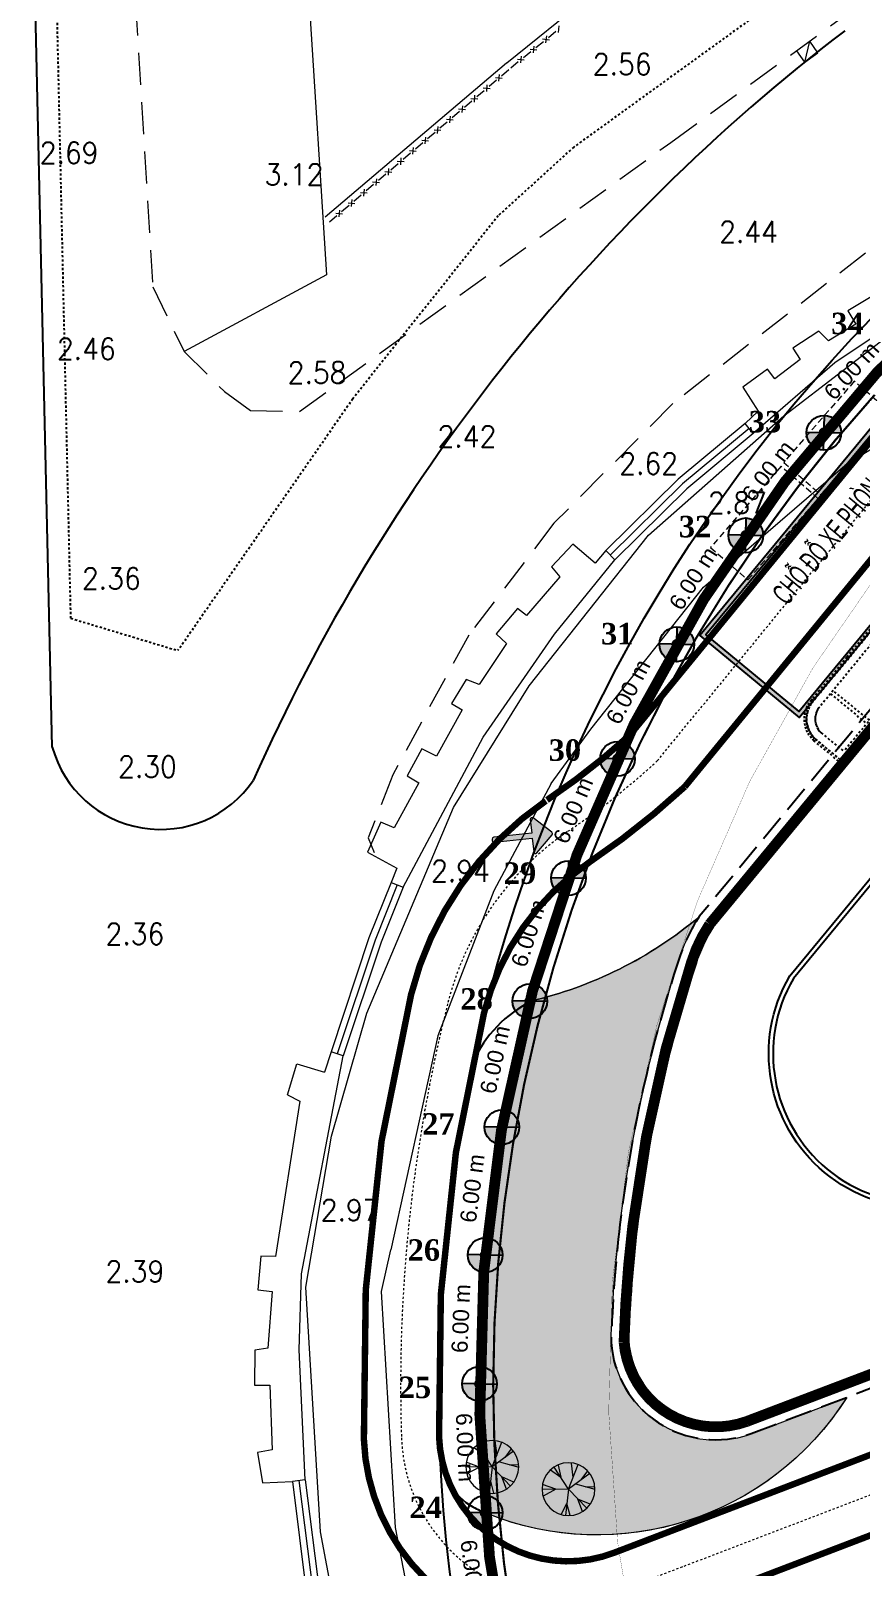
# Model space of a CAD drawing. Header units: millimetres. Extents: x 583747 to 596416, y 2304962 to 2309584.
# Drawn here: x 595560.8 to 595599.4, y 2307233.7 to 2307305.1 of the extents above; entities that cross this region are included whole.
import ezdxf
from ezdxf.enums import TextEntityAlignment as Align
from ezdxf.xclip import XClip

# ---------------------------------------------------------------- set-up
doc = ezdxf.new("R2010")
doc.units = ezdxf.units.MM
doc.set_wipeout_variables(frame=1)
for name, pattern in [('CONTINOUS', [0]), ('DASH', [0.35, 0.25, -0.1]), ('DASH2-1', [3, 2, -1]), ('DASHDOT', [1, 0.5, -0.25, 0, -0.25]), ('DASHED', [4.5, 3, -1.5]), ('{Long Duong}', [2.3, 1.5, -0.8]), ('{qui hoach}', [1.3, 0, -1.3])]:
    doc.linetypes.add(name, pattern=pattern)
for name, color, linetype, lineweight in [('A-DOOR', 1, 'Continuous', 9), ('A-GENM-____-OTLN', 13, 'Continuous', 9), ('bo dat CXCL', 95, 'Continuous', 18), ('Code Cao do', 7, 'Continuous', 0), ('D-building block', 8, 'Continuous', 13), ('duong chua chay', 1, 'Continuous', 15), ('Duong RG Thua', 7, 'Continuous', 0), ('hatch', 45, 'Continuous', 5), ('KT-Chu viet', 255, 'Continuous', 20), ('KT-DV2', 7, 'Continuous', 15), ('KT-NEN', 250, 'Continuous', 0), ('KT-Net thay', 7, 'Continuous', 20), ('KT-TMB', 7, 'Continuous', 0), ('KT_lo dat', 1, 'Continuous', 40), ('KT_Ms', 100, 'Continuous', 5), ('Level 15', 7, 'Continuous', 0), ('Long Duong_ Phan Cach chat lieu rair mat', 7, 'Continuous', 0), ('moc', 7, 'Continuous', 0), ('N-THAY', 7, 'Continuous', 18), ('đường pccc', 6, 'Continuous', 13)]:
    doc.layers.add(name, color=color, linetype=linetype, lineweight=lineweight)
for name, color, linetype in [('A-GLAZ', 135, 'Continuous'), ('A-PLOT LINE', 6, 'DASHDOT'), ('AFP-KERB-LINE', 2, 'Continuous'), ('canopy', 2, 'DASH'), ('K2', 2, 'Continuous'), ('KT-Vat lieu', 250, 'Continuous'), ('Xref_NT1+NT2_MBDV Cot vach_220729$0$ccu12-Thay', 7, 'Continuous'), ('Xref_ST_MBDV Cot vach 30.7.2022$0$Xref_ST_MBDV Cot vach 30.7.2022|Xref_ST_MBDV Cot vach 30.7.2022|Xref_ST_MBDV Cot vach 30.7.2022|Xref_ST_MBDV Cot vach 30.7.2022|A-CORE-OTLN', 2, 'Continuous')]:
    doc.layers.add(name, color=color, linetype=linetype)
doc.layers.add('A-TREES', color=7, linetype='Continuous', lineweight=5, true_color=0x4b833f)
doc.styles.add('Style-.VnArial', font='')
doc.styles.add('Style-STANDARD', font='STANDARD.shx')
doc.styles.add('VnAvantH', font='')
doc.styles.get('Style-.VnArial').set_extended_font_data('.VnArial')
doc.styles.get('VnAvantH').set_extended_font_data('.VnAvantH')

# ---------------------------------------------------------------- blocks, each defined once
blk = doc.blocks.new('wwww1')
at = {"layer": 'Duong RG Thua', "color": 7, "lineweight": 0}
for p, q in [((595571.1744981686, 2307344.145684834), (595574.4004896892, 2307293.80032116)), ((595596.6515771847, 2307303.685183479), (595596.8789253986, 2307304.671975459)), ((595597.2506616603, 2307304.132861738), (595596.8789253986, 2307304.671975459)), ((595596.6515771847, 2307303.685183479), (595596.2798409228, 2307304.224297201)), ((595596.6515771847, 2307303.685183479), (595597.2506616607, 2307304.132861737)), ((595574.4004896892, 2307293.80032116), (595567.7734741179, 2307290.232307472)), ((595606.5930338207, 2307289.860100013), (595598.5113339843, 2307284.933568321)), ((595591.9349401806, 2307279.276391189), (595598.5113339846, 2307284.933568321)), ((595586.6950908239, 2307272.666952292), (595591.9349401806, 2307279.276391189)), ((595584.8485277396, 2307270.14638161), (595586.6950908239, 2307272.666952292)), ((595584.8485277396, 2307270.14638161), (595582.1809501575, 2307265.15452986)), ((595582.1809501575, 2307265.15452986), (595579.5769625754, 2307258.408269242)), ((595579.5769625754, 2307258.408269242), (595577.3869200257, 2307248.452662332)), ((595576.9493227619, 2307246.518090977), (595577.3869200258, 2307248.452662332)), ((595571.2021852664, 2307246.589024121), (595571.8666823714, 2307246.513369472)), ((595577.6070821054, 2307235.537693894), (595576.9493227619, 2307246.518090977)), ((595578.961421542, 2307228.547569357), (595577.6070821054, 2307235.537693894))]:
    blk.add_line(p, q, dxfattribs=at)
at = {"layer": 'Duong RG Thua', "color": 3, "lineweight": 0}
for p, q in [((595582.7842629637, 2307303.669046774), (595601.1495234704, 2307318.457503474)), ((595574.335873622, 2307296.491829096), (595582.778182038, 2307303.664016902))]:
    blk.add_line(p, q, dxfattribs=at)
at = {"layer": 'Duong RG Thua', "color": 7, "linetype": 'Continuous', "lineweight": 0}
for p, q in [((595584.7248829718, 2307304.846541566), (595585.075376123, 2307305.128772945)), ((595585.2109765832, 2307305.382635758), (595585.1763304785, 2307305.066158368)), ((595584.0426660794, 2307304.441864497), (595584.0080199747, 2307304.125387106)), ((595584.1407277199, 2307304.376155935), (595584.4912208711, 2307304.658387314)), ((595584.4512594996, 2307304.771334711), (595584.7677369859, 2307304.736688487)), ((595584.6268213313, 2307304.912250128), (595584.5921752265, 2307304.595772738)), ((595582.972417216, 2307303.435384673), (595583.3229103672, 2307303.717616052)), ((595583.2829489957, 2307303.83056345), (595583.599426482, 2307303.795917226)), ((595583.4585108274, 2307303.971478866), (595583.4238647228, 2307303.655001476)), ((595583.5565724679, 2307303.905770304), (595583.9070656192, 2307304.188001683)), ((595583.8671042474, 2307304.30094908), (595584.183581734, 2307304.266302857)), ((595582.2606861439, 2307302.979050125), (595582.5779654348, 2307302.952740209)), ((595582.4324807297, 2307303.124534598), (595582.4061709304, 2307302.807255406)), ((595582.5322367775, 2307303.061428093), (595582.8751851193, 2307303.35278086)), ((595581.3890756378, 2307302.090252204), (595581.7320239797, 2307302.381604971)), ((595581.6891055739, 2307302.493462181), (595582.006384865, 2307302.467152265)), ((595581.8609001599, 2307302.638946653), (595581.8345903605, 2307302.321667461)), ((595581.9606562075, 2307302.575840149), (595582.3036045495, 2307302.867192916)), ((595580.5459444344, 2307301.522286292), (595580.8632237253, 2307301.495976376)), ((595580.7177390204, 2307301.667770765), (595580.6914292208, 2307301.350491572)), ((595580.8174950678, 2307301.604664259), (595581.1604434098, 2307301.896017026)), ((595581.1175250042, 2307302.007874236), (595581.4348042952, 2307301.98156432)), ((595581.2893195901, 2307302.153358709), (595581.2630097907, 2307301.836079516)), ((595579.6743339283, 2307300.63348837), (595580.0172822702, 2307300.924841136)), ((595579.9743638646, 2307301.036698348), (595580.2916431555, 2307301.010388432)), ((595580.1461584504, 2307301.18218282), (595580.119848651, 2307300.864903628)), ((595580.2459144981, 2307301.119076314), (595580.58886284, 2307301.410429081)), ((595579.0029973107, 2307300.211006931), (595578.9766875113, 2307299.893727739)), ((595579.1027533585, 2307300.147900425), (595579.4457017004, 2307300.439253192)), ((595579.4027832947, 2307300.551110403), (595579.7200625857, 2307300.524800488)), ((595579.5745778804, 2307300.696594876), (595579.5482680812, 2307300.379315683)), ((595577.9595922189, 2307299.176724535), (595578.3025405607, 2307299.468077303)), ((595578.2596221551, 2307299.579934514), (595578.5769014461, 2307299.553624599)), ((595578.431416741, 2307299.725418987), (595578.4051069416, 2307299.408139795)), ((595578.5311727887, 2307299.66231248), (595578.8741211307, 2307299.953665247)), ((595578.8312027247, 2307300.065522458), (595579.148482016, 2307300.039212543)), ((595577.2882556013, 2307298.754243098), (595577.2619458019, 2307298.436963906)), ((595577.388011649, 2307298.691136591), (595577.730959991, 2307298.982489358)), ((595577.6880415853, 2307299.09434657), (595578.0053208761, 2307299.068036654)), ((595577.8598361711, 2307299.239831043), (595577.8335263717, 2307298.92255185)), ((595576.2448505096, 2307297.719960702), (595576.5877988513, 2307298.011313469)), ((595576.5448804456, 2307298.123170681), (595576.8621597366, 2307298.096860765)), ((595576.7166750315, 2307298.268655153), (595576.6903652321, 2307297.951375961)), ((595576.8164310792, 2307298.205548647), (595577.1593794212, 2307298.496901413)), ((595577.1164610154, 2307298.608758626), (595577.4337403064, 2307298.58244871)), ((595575.5735138919, 2307297.297479265), (595575.5472040925, 2307296.980200073)), ((595575.6732699396, 2307297.234372757), (595576.0162182815, 2307297.525725524)), ((595575.9732998757, 2307297.637582736), (595576.2905791668, 2307297.611272821)), ((595576.1450944617, 2307297.783067209), (595576.1187846622, 2307297.465788017)), ((595574.5301088, 2307296.263196867), (595574.8730571418, 2307296.554549634)), ((595574.8301387362, 2307296.666406848), (595575.1474180272, 2307296.640096932)), ((595575.001933322, 2307296.811891321), (595574.9756235228, 2307296.494612128)), ((595575.1016893698, 2307296.748784812), (595575.4446377117, 2307297.040137579)), ((595575.401719306, 2307297.151994792), (595575.718998597, 2307297.125684876)), ((595599.8951291665, 2307292.871842863), (595598.6607137071, 2307292.126431458)), ((595599.0194387517, 2307291.508048691), (595597.749450659, 2307290.724398585)), ((595598.6607137071, 2307292.126431458), (595599.0194387517, 2307291.508048691)), ((595597.3041094535, 2307291.186119688), (595596.1021078429, 2307290.393637135)), ((595597.749450659, 2307290.724398585), (595597.3041094535, 2307291.186119688)), ((595596.1021078432, 2307290.393637134), (595596.4384275242, 2307289.869641116)), ((595594.9164516189, 2307289.418017698), (595593.7748714507, 2307288.581763019)), ((595595.2546017059, 2307288.966938943), (595594.9164516187, 2307289.418017698)), ((595596.4384275242, 2307289.869641116), (595595.2546017059, 2307288.966938943)), ((595593.7748714511, 2307288.581763018), (595594.4895497533, 2307287.455343248)), ((595594.4895497531, 2307287.455343248), (595593.8710310597, 2307286.879762202)), ((595594.2542368529, 2307286.418076898), (595593.8710310597, 2307286.879762202)), ((595585.8576263613, 2307281.268763111), (595584.8726488318, 2307280.222753736)), ((595587.8125728294, 2307280.546869881), (595587.3911693565, 2307280.973975387)), ((595584.8726488318, 2307280.222753736), (595585.2556856787, 2307279.752571663)), ((595585.2556856786, 2307279.752571663), (595583.7100740348, 2307277.959455638)), ((595583.2784823403, 2307278.27797645), (595582.2981845633, 2307277.099874746)), ((595583.7100740348, 2307277.959455638), (595583.2784823403, 2307278.27797645)), ((595582.7683086193, 2307276.650187656), (595581.4937680891, 2307274.738740483)), ((595582.2981845633, 2307277.099874746), (595582.7683086193, 2307276.650187656)), ((595580.9014756327, 2307274.977383539), (595580.2093296155, 2307273.857822506)), ((595581.4937680891, 2307274.738740483), (595580.9014756327, 2307274.977383539)), ((595580.2093296153, 2307273.857822506), (595580.7019158647, 2307273.560625716)), ((595580.7019158647, 2307273.560625716), (595579.5133624579, 2307271.41900914)), ((595578.840572425, 2307271.753033441), (595578.1461864297, 2307270.492530203)), ((595579.5133624579, 2307271.41900914), (595578.840572425, 2307271.753033441)), ((595578.6985377666, 2307270.16684721), (595577.5417564961, 2307268.080093626)), ((595578.1461864297, 2307270.492530203), (595578.6985377666, 2307270.16684721)), ((595576.9272072772, 2307268.347481109), (595576.2975564596, 2307266.953000413)), ((595577.5417564961, 2307268.080093626), (595576.9272072772, 2307268.347481109)), ((595576.2975564593, 2307266.953000413), (595577.6658667094, 2307266.199121026)), ((595577.6658667094, 2307266.199121026), (595577.4074627922, 2307265.535629745)), ((595572.581989798, 2307255.653144387), (595573.0236462699, 2307257.093257144)), ((595573.0236462699, 2307257.093257144), (595574.3110592075, 2307256.709748461)), ((595573.161057729, 2307255.367102991), (595572.0261756018, 2307248.141224012)), ((595572.581989798, 2307255.653144387), (595573.161057729, 2307255.367102991)), ((595571.346874801, 2307248.151668202), (595571.2021852664, 2307246.589024121)), ((595572.0261756018, 2307248.141224012), (595571.346874801, 2307248.151668202)), ((595571.8666823714, 2307246.513369472), (595571.6673034328, 2307243.876766985)), ((595571.0686143017, 2307243.784270283), (595571.0451235425, 2307242.15793009)), ((595571.6673034328, 2307243.876766985), (595571.0686143017, 2307243.784270283)), ((595571.0451235425, 2307242.15793009), (595571.7593254147, 2307242.158395529)), ((595571.7593254147, 2307242.158395529), (595571.8627634431, 2307239.150542548)), ((595571.8627634431, 2307239.150542548), (595571.194423575, 2307239.019624375)), ((595571.194423575, 2307239.019624375), (595571.4142293229, 2307237.612136879)), ((595571.4142293229, 2307237.612136879), (595572.8155489747, 2307237.679089658)), ((595573.4108953403, 2307237.753673205), (595572.8155489747, 2307237.679089658)), ((595572.8155489747, 2307237.679089658), (595573.473394687, 2307232.42798443)), ((595573.1132221575, 2307237.716381432), (595573.7710678697, 2307232.465276204)), ((595573.4108953403, 2307237.753673205), (595574.0687410525, 2307232.502567977))]:
    blk.add_line(p, q, dxfattribs=at)
at = {"layer": 'Duong RG Thua', "color": 1, "linetype": 'Continuous', "lineweight": 0, "flags": 128}
for points in [[(595574.6367634853, 2307253.739498251), (595576.2780055904, 2307259.449694888), (595580.3095002726, 2307269.030572761), (595583.8287534361, 2307274.685302349), (595589.3849677644, 2307281.693797555), (595595.6710482163, 2307287.248251864), (595601.1607227497, 2307291.456598226), (595609.6846248764, 2307295.700439101), (595617.855104049, 2307297.747196312)], [(595574.1133449136, 2307235.328408358), (595573.4314440312, 2307246.71181558), (595574.6367634853, 2307253.739498251)], [(595584.8966693411, 2307203.155256995), (595580.2243382008, 2307211.255931455), (595575.5516558775, 2307227.742787551), (595574.1133449136, 2307235.328408358)]]:
    blk.add_lwpolyline(points, dxfattribs=at)
at = {"layer": 'Duong RG Thua', "color": 7, "linetype": 'Continuous', "lineweight": 0, "flags": 128}
for points in [[(595607.650362063, 2307295.177839692), (595605.0579088972, 2307293.938807982), (595601.5656650488, 2307292.056347361), (595598.0427901781, 2307289.704280493), (595594.2542368529, 2307286.418076898)], [(595593.8710310597, 2307286.879762202), (595590.7582669979, 2307284.296120897), (595587.3911693565, 2307280.973975387)], [(595594.0626339562, 2307286.64891955), (595590.9597908497, 2307284.073512789), (595587.6018710929, 2307280.760422634)], [(595594.2542368529, 2307286.418076898), (595591.1613147013, 2307283.850904679), (595587.8125728294, 2307280.546869881)], [(595587.3911693565, 2307280.973975387), (595586.9002808643, 2307280.392143776), (595585.8576263613, 2307281.268763111)], [(595577.4074627922, 2307265.535629745), (595577.9642535727, 2307265.312058667), (595581.6870802684, 2307272.301944693), (595585.0105433782, 2307277.083690971), (595587.8125728294, 2307280.546869881)], [(595577.4074627922, 2307265.535629745), (595576.3742735364, 2307262.962531919), (595574.6074327041, 2307257.664341717)], [(595577.6858581824, 2307265.423844206), (595576.6560205052, 2307262.859093293), (595574.8920251629, 2307257.569435804)], [(595577.9642535727, 2307265.312058667), (595576.9377674743, 2307262.755654666), (595575.1766176221, 2307257.474529891)], [(595573.4108953403, 2307237.753673205), (595573.1264013577, 2307243.801163771), (595573.2345155253, 2307247.335033571), (595575.1766176221, 2307257.474529891)], [(595575.1766176221, 2307257.474529891), (595574.6074327041, 2307257.664341717), (595574.3110592075, 2307256.709748461)]]:
    blk.add_lwpolyline(points, dxfattribs=at)
at = {"layer": 'Long Duong_ Phan Cach chat lieu rair mat', "color": 4, "linetype": '{Long Duong}', "lineweight": 0}
for p, q in [((595563.2974495771, 2307343.162439228), (595566.3090425103, 2307293.248171185)), ((595590.4114287439, 2307299.954816776), (595625.5640994394, 2307325.593906311)), ((595573.1449137296, 2307287.450998586), (595590.4114287439, 2307299.954816777)), ((595603.0958820683, 2307297.639670633), (595590.5190992329, 2307287.814140238)), ((595566.3090425103, 2307293.248171186), (595567.7734741179, 2307290.232307472)), ((595567.7734741179, 2307290.232307473), (595569.6503872519, 2307288.373073008)), ((595569.650387252, 2307288.373073008), (595570.8564860021, 2307287.495535269)), ((595570.8564860022, 2307287.495535269), (595573.1449137296, 2307287.450998586)), ((595590.5190992329, 2307287.814140238), (595584.9815493146, 2307282.250383483)), ((595584.9815493146, 2307282.250383483), (595581.0131627572, 2307277.038870575)), ((595581.0131627573, 2307277.038870575), (595577.4768557653, 2307270.542433008)), ((595577.4768557654, 2307270.542433009), (595576.3423068741, 2307267.619929421)), ((595576.3423068741, 2307267.619929421), (595576.610660179, 2307266.929277606))]:
    blk.add_line(p, q, dxfattribs=at)
at = {"layer": 'Code Cao do', "color": 6, "linetype": 'Continuous', "lineweight": 0, "style": 'Style-STANDARD'}
for s, p in [('2.56', (595586.7881851865, 2307303.598938748)), ('2.69', (595561.0549764333, 2307299.475334485)), ('3.12', (595571.5188277431, 2307298.470566659)), ('2.44', (595592.6673157543, 2307295.800445333)), ('2.46', (595561.8584339072, 2307290.35568676)), ('2.58', (595572.5934356535, 2307289.250360057)), ('2.36', (595563.0218274682, 2307279.676165088)), ('2.30', (595564.7002881684, 2307270.919993097)), ('2.94', (595579.2662182618, 2307266.072833179)), ('2.36', (595564.1168648393, 2307263.143134375))]:
    blk.add_text(s, height=1, rotation=359.9972999999998, dxfattribs=at).set_placement(p, align=Align.MIDDLE_LEFT)
at = {"layer": 'Code Cao do', "color": 212, "linetype": 'Continuous', "lineweight": 0, "style": 'Style-STANDARD'}
for s, p in [('2.42', (595579.5681504265, 2307286.283957701)), ('2.62', (595588.0193213386, 2307285.020530867)), ('2.87', (595592.1470216233, 2307283.198245314)), ('2.97', (595574.1303600792, 2307250.29510669)), ('2.39', (595564.1168648393, 2307247.441295821))]:
    blk.add_text(s, height=1, rotation=359.9972999999998, dxfattribs=at).set_placement(p, align=Align.MIDDLE_LEFT)
blk = doc.blocks.new('Moc')
at = {"layer": 'moc', "linetype": '{qui hoach}', "lineweight": 0, "ltscale": 0.5}
h = blk.add_hatch(color=7, dxfattribs=at)
edge = h.paths.add_edge_path()
edge.add_arc((0, 0), 0.25, 0, 360)
blk = doc.blocks.new('hk')
at = {"layer": 'K2'}
h = blk.add_hatch(color=256, dxfattribs=at)
h.dxf.hatch_style = 1
h.paths.add_polyline_path([(-79.56888767669443, 95.73843680787832), (-79.56888767681085, 94.29736112430692), (-78.1278119928902, 94.29736112384126, 0.006030561254635504), (-78.12823123065755, 94.33211931213737, 0.4071659248377736)])
h.paths.add_polyline_path([(-79.56888767681085, 94.29736112430692), (-81.00996336049866, 94.29736112384126, 0.006030561398855246), (-81.00954412273131, 94.26260293461382, 0.4071659248337173), (-79.56888767669443, 92.85628543933854)])
for p, q in [((-79.56888767681085, 92.85628544073552), (-79.56888767669443, 95.73843680834398)), ((-78.1278119928902, 94.29736112477258), (-81.00996336049866, 94.29736112430692))]:
    blk.add_line(p, q, dxfattribs=at)
blk.add_circle((-79.56888767681085, 94.29736112430692), 1.441075683929584, dxfattribs=at)
blk = doc.blocks.new('NEN')
at = {"layer": 'Level 15', "color": 240, "linetype": 'DASH', "lineweight": 13, "ltscale": 5, "true_color": 0xed1f24, "const_width": 0.5, "flags": 128}
blk.add_lwpolyline([(595682.6342318146, 2307317.628542743), (595677.1080846218, 2307338.735591847), (595668.7019997244, 2307341.648000274), (595657.1986820591, 2307332.945061638), (595633.7332383548, 2307315.074860618), (595610.1012001, 2307298.024044828, 0.6850113018035724), (595643.3114555511, 2307173.379490599), (595664.0983812264, 2307171.16112911), (595705.7479175264, 2307172.44091587), (595712.0652831583, 2307180.508475818), (595682.6342318146, 2307317.628542743)], format="xyb", close=True, dxfattribs=at)
at = {"layer": 'Level 15', "color": 152, "linetype": 'DASH', "lineweight": 13, "ltscale": 5, "true_color": 0x2776bb, "const_width": 0.01, "flags": 128}
blk.add_lwpolyline([(595676.7959477246, 2307316.238442715), (595672.1154765871, 2307334.115442853), (595669.7661375185, 2307334.929404999), (595660.8263181637, 2307328.16590411), (595637.3067715189, 2307310.254500783), (595613.6242579552, 2307293.167266415, 0.6848770391189095), (595643.956996487, 2307179.344669219), (595664.3256569956, 2307177.170944603), (595702.755827632, 2307178.351808255), (595705.6093727332, 2307181.995913648)], format="xyb", close=True, dxfattribs=at)
at = {"layer": 'hatch', "xscale": 0.56, "yscale": 0.56, "zscale": 0.56, "rotation": 358.6179139007246}
for p in [(595640.9827324229, 2307232.544001676), (595637.345584872, 2307227.772088256), (595634.1356773127, 2307222.702917371), (595631.3771639431, 2307217.374633971), (595629.0908022716, 2307211.827332797), (595627.2937969158, 2307206.102756677), (595625.9996701425, 2307200.243982413), (595625.2181601117, 2307194.295096628), (595624.9551476, 2307188.300864032), (595625.2126117472, 2307182.306390559)]:
    blk.add_blockref('hk', p, dxfattribs=at)
at = {"layer": 'moc', "color": 7, "linetype": '{qui hoach}', "lineweight": 0, "ltscale": 0.5}
for p in [(595597.7107912335, 2307286.409897091), (595594.0736436825, 2307281.63798367), (595590.8637361233, 2307276.568812786), (595588.1052227537, 2307271.240529385), (595585.8188610822, 2307265.693228212), (595584.0218557264, 2307259.968652092), (595582.7277289531, 2307254.109877828), (595581.9462189223, 2307248.160992043), (595581.6832064106, 2307242.166759447), (595581.9406705578, 2307236.172285974)]:
    blk.add_blockref('Moc', p, dxfattribs=at)
at = {"layer": 'moc', "color": 7, "linetype": 'Continuous', "lineweight": 0, "style": 'Style-.VnArial'}
for height, rotation, p in [(0.75, 47.69027847335417, (595598.9906883375, 2307289.301585767)), (0.75, 52.68538725574365, (595595.0968985544, 2307284.630131639)), (0.75, 57.65713342875961, (595591.6238280884, 2307279.638382821)), (0.75, 62.62887960129328, (595588.5964322053, 2307274.364423314)), (0.75, 67.60062577493382, (595586.0374917225, 2307268.847939078)), (0.75, 72.57237194988686, (595583.9662623843, 2307263.130441044)), (0.75, 77.54411811985725, (595582.398329962, 2307257.254952756)), (0.75, 82.51586429681436, (595581.3454929735, 2307251.265686608)), (0.75, 87.48761046977627, (595580.8156739003, 2307245.207711164)), (0.75, 272.4593566432755, (595581.024799082, 2307239.212433401)), (0.7499999999999999, 277.4311028170548, (595581.3702621278, 2307233.326816577))]:
    blk.add_text('6.00 m', height=height, rotation=rotation, dxfattribs=at).set_placement(p, align=Align.MIDDLE_CENTER)
at = {"layer": 'moc', "color": 7, "linetype": 'Continuous', "lineweight": 0, "char_height": 0.9999999999999999, "attachment_point": 4, "line_spacing_factor": 0.6, "style": 'Style-.VnArial'}
for s, insert in [('\\f.VnTimeH|b1|i0|c00|p39;34', (595598.0477137567, 2307291.48765124)), ('\\f.VnTimeH|b1|i0|c00|p39;33', (595594.208892068, 2307286.915996642)), ('\\f.VnTimeH|b1|i0|c00|p39;32', (595590.956516615, 2307282.0394307)), ('\\f.VnTimeH|b1|i0|c00|p39;31', (595587.3345934273, 2307277.05729227)), ('\\f.VnTimeH|b1|i0|c00|p39;30', (595584.9006135425, 2307271.641976414)), ('\\f.VnTimeH|b1|i0|c00|p39;29', (595582.8100155698, 2307265.919008506)), ('\\f.VnTimeH|b1|i0|c00|p39;28', (595580.7922621871, 2307260.063616733)), ('\\f.VnTimeH|b1|i0|c00|p39;27', (595579.0149604193, 2307254.257168729)), ('\\f.VnTimeH|b1|i0|c00|p39;26', (595578.340732566, 2307248.386772337)), ('\\f.VnTimeH|b1|i0|c00|p39;25', (595577.9227521581, 2307242.00009278)), ('\\f.VnTimeH|b1|i0|c00|p39;24', (595578.4249177551, 2307236.424229398))]:
    blk.add_mtext(s, dxfattribs=dict(at, insert=insert))
blk = doc.blocks.new('PLOT')
at = {"layer": 'A-PLOT LINE', "color": 251}
for p, q in [((3439513.246404861, 1215155.961916804), (3351590.916032045, 1440658.062489301)), ((3480625.063201587, 1283020.044344157), (3454001.151407772, 1243754.023381654)), ((3480625.063201587, 1283020.044344157), (3454001.151407772, 1243754.023381654)), ((3480625.063201583, 1283020.044344157), (3454001.151407768, 1243754.023381654)), ((3480625.063201583, 1283020.044344157), (3454001.151407768, 1243754.023381654)), ((3454001.151407772, 1243754.023381654), (3451792.630166915, 1239553.289718132)), ((3454001.151407772, 1243754.023381654), (3451792.630166915, 1239553.289718132)), ((3454001.151407768, 1243754.023381654), (3451792.630166912, 1239553.289718132)), ((3454001.151407768, 1243754.023381654), (3451792.630166912, 1239553.289718132)), ((3451792.630166915, 1239553.289718132), (3448344.576664091, 1229230.137386963)), ((3451792.630166915, 1239553.289718132), (3448344.576664091, 1229230.137386963)), ((3451792.630166912, 1239553.289718132), (3448344.576664087, 1229230.137386963)), ((3451792.630166912, 1239553.289718132), (3448344.576664087, 1229230.137386963)), ((3448344.576664091, 1229230.137386963), (3444706.16526942, 1215451.241062164)), ((3448344.576664091, 1229230.137386963), (3444706.16526942, 1215451.241062164)), ((3448344.576662987, 1229230.137387682), (3444706.16526832, 1215451.241062883)), ((3448344.576664087, 1229230.137386963), (3444706.16526942, 1215451.241062164)), ((3439513.246404874, 1215155.961916804), (3444706.16526942, 1215451.241062164))]:
    blk.add_line(p, q, dxfattribs=at)
blk = doc.blocks.new('werwer')
at = {"layer": 'A-GENM-____-OTLN', "linetype": 'DASHED', "ltscale": 100}
for p, q in [((-17415.71466629393, -23694.15132067259, -0.00408353784657949), (-22415.7126435861, -23698.64877360687, -0.00408266918785877)), ((-22415.7126435861, -23698.64877360687, -0.00408266918785877), (-22413.6438152343, -25998.64784315974, -0.004082616487065901)), ((-17413.645837944, -25994.1503902236, -0.004083485145786622), (-17415.71466629393, -23694.15132067259, -0.00408353784657949)), ((-22413.6438152343, -25998.64784315974, -0.004082616487065901), (-17413.645837944, -25994.1503902236, -0.004083485145786622))]:
    blk.add_line(p, q, dxfattribs=at)
blk = doc.blocks.new('wqeqweweqewe')
at = {"layer": 'N-THAY', "true_color": 0xed1f24}
h = blk.add_hatch(color=240, dxfattribs=at)
h.dxf.hatch_style = 1
h.paths.add_polyline_path([(-1286767.49223078, 413592.5562734466, 0.659767882987918), (-1286936.532741258, 413520.2139766003), (-1286936.532741257, 412718.8002987187), (-1289161.917441023, 412718.8002987187, 0.4142135623724195), (-1289261.917441023, 412618.800298719), (-1289261.917441024, 412518.8002987162, 0.4142135623737707), (-1289161.917441024, 412418.8002987159), (-1286936.532741257, 412418.8002987159), (-1286936.532741256, 411617.3866208305, 0.6597678829868827), (-1286767.492230778, 411545.0443239844), (-1285772.09428144, 412495.0111559309, 0.4279583434868365), (-1285772.09428144, 412642.5894414972)])
for p, q in [((-1286936.532741258, 413520.2139766003), (-1286936.532741257, 412718.8002987187)), ((-1285772.09428144, 412642.5894414973), (-1286767.49223078, 413592.5562734466)), ((-1289261.917441023, 412618.800298719), (-1289261.917441024, 412518.8002987162)), ((-1286936.532741257, 412718.8002987187), (-1289161.917441023, 412718.8002987187)), ((-1286767.492230778, 411545.0443239844), (-1285772.09428144, 412495.0111559309)), ((-1289161.917441024, 412418.8002987159), (-1286936.532741257, 412418.8002987159)), ((-1286936.532741257, 412418.8002987159), (-1286936.532741256, 411617.3866208305))]:
    blk.add_line(p, q)
for centre, radius, start, end in [((-1286836.532741258, 413520.2139766004), 100, 46.33781501997804, 180.0000000000644), ((-1289161.917441023, 412618.8002987187), 100, 89.99999999999858, 179.9999999998666), ((-1289161.917441024, 412518.8002987159), 100, 179.9999999998666, 269.9999999999986), ((-1285842.515602127, 412568.8002987141), 102.0000000000629, 313.6621849800248, 46.33781501999777), ((-1286836.532741256, 411617.3866208306), 100, 180.0000000000773, 313.6621849800037)]:
    blk.add_arc(centre, radius, start, end)
blk = doc.blocks.new('Tree')
for p, q in [((487050.4925100802, 312107.0366401076), (487469.608952999, 311867.4923955798)), ((487818.7585520147, 311431.8140665293), (487178.271296501, 312231.0179972649)), ((487323.9620518087, 312328.5440708995), (487469.608952999, 311867.4923955798)), ((487812.5491589903, 311435.622189641), (488148.1264930962, 312404.1957123876)), ((487974.1397559046, 311902.0154153705), (487959.6186299919, 312449.4555874467)), ((487974.1397559046, 311902.0154153705), (488379.603203833, 312288.4990506768)), ((487812.5491589903, 311435.622189641), (486789.5399913191, 311386.6173636317)), ((486823.3698589205, 311653.9503079057), (487333.2957089542, 311412.6646906734)), ((486977.3624589442, 310842.8233063221), (487812.5491589903, 311435.622189641)), ((487812.5491589903, 311435.622189641), (487803.9767764806, 311435.5773043036)), ((487812.5491589903, 311435.622189641), (487812.5042736529, 311444.1945721507)), ((487812.5491589903, 311435.622189641), (487821.1215414404, 311435.6670749187)), ((487812.5491589903, 311435.622189641), (487812.594044268, 311427.0498071313)), ((487812.5491589903, 311435.622189641), (488815.2738754748, 311227.0700611472)), ((487812.5491589903, 311435.622189641), (488294.8941477536, 310532.1300956607)), ((488836.1503732799, 311401.1427559257), (488359.1722272633, 311321.9372298717)), ((488762.6964671611, 311056.9688814878), (488359.1722272633, 311321.9372298717)), ((487312.5729995965, 311080.7507180572), (486909.7755491136, 310951.9356693625)), ((487524.2228202223, 310836.3250343204), (487406.3617597221, 310519.2875810862)), ((487535.9686889647, 311239.3123333454), (487498.6340693234, 310462.4556865096)), ((488053.6695394515, 310983.9669960737), (488455.6363497971, 310662.9774998426)), ((488053.6695394515, 310983.9669960737), (488100.2619105576, 310471.6760370135))]:
    blk.add_line(p, q)
blk.add_circle((487812.5491589903, 311435.622189641), 1024.182225)
blk = doc.blocks.new('DV')
at = {"layer": 'bo dat CXCL'}
h = blk.add_hatch(dxfattribs=at)
h.set_pattern_fill('GRASS', color=256, scale=20, angle=6.295837926640892e-14)
h.set_pattern_definition([(90, (-595062099.8700503, -2307132692.02328), (-359.2102448000003, 359.2102447999944), [95.24999999999861, -623.170489599991]), (44.99999999999993, (-595062099.8700503, -2307132692.02328), (-359.2102448427657, 359.2102448427606), [95.24999999999878, -412.7499999999947]), (135.0000000000001, (-595062099.8700503, -2307132692.02328), (-359.2102448427657, -359.2102448427614), [95.24999999999989, -412.7499999999994])])
edge = h.paths.add_edge_path()
edge.add_arc((525057.9382520914, 116196.7447986603), 13745.40944116883, 248.0825419116846, 327.65418365073344, ccw=False)
edge.add_arc((683766.0695010424, 115812.2292971611), 164305.0019994757, 182.2105334864701, 184.3167966751368, ccw=False)
edge.add_arc((588750.6883648634, 109442.7255239487), 69167.35941564295, 175.0017373804677, 179.973483553913, ccw=False)
edge.add_arc((588750.6883444786, 109442.7255382538), 69167.35939306981, 170.0299912143746, 175.001737389673, ccw=False)
edge.add_arc((588750.6883637905, 109442.7255187035), 69167.35941504942, 165.0582450293329, 170.0299912022961, ccw=False)
edge.add_arc((517718.1811916828, 145581.5090723038), 18781.39012136048, 282.9339808610382, 310.0809105160639)
edge.add_arc((536013.4883005619, 127036.8038439751), 7476.445086400092, 146.0590185773733, 162.6454055400933)
edge.add_arc((589932.548230052, 109118.4795885086), 64293.78853818554, 161.7369148056867, 177.6496883470164)
edge.add_arc((530600.8650306463, 111773.0649700165), 4908.05229936059, 180.2095486627918, 292.4980964321372)
edge.add_line((532478.9446792603, 107238.5535030365), (536670.5312061859, 108842.5646479912))
h = blk.add_hatch(dxfattribs=at)
h.set_pattern_fill('GRASS', color=256, scale=20, angle=6.295837926640892e-14)
h.set_pattern_definition([(90, (0.2958486080169678, -0.1027917861938477), (-359.2102448000004, 359.2102447999939), [95.24999999999847, -623.1704895999903]), (44.99999999999993, (0.2958486080169678, -0.1027917861938477), (-359.2102448427657, 359.2102448427599), [95.24999999999861, -412.749999999994]), (135.0000000000001, (0.2958486080169678, -0.1027917861938477), (-359.2102448427657, -359.210244842761), [95.24999999999989, -412.7499999999994])])
edge = h.paths.add_edge_path()
edge.add_arc((534051.9961616993, 95061.64365911484), 4726.503831283008, 0, 360)
edge = h.paths.add_edge_path()
edge.add_arc((541090.807723999, 100258.2180771828), 3194.577710490301, 0, 360)
edge = h.paths.add_edge_path()
edge.add_arc((567627.4385381937, 62613.09641504288), 3194.577710490301, 0, 360)
edge = h.paths.add_edge_path()
edge.add_arc((576134.3669275045, 60043.25946092606), 4726.503831283008, 0, 360)
at = {"layer": 'A-GLAZ'}
blk.add_line((540630.389628768, 111010.4760379791), (532002.4856755733, 107731.5314464569), dxfattribs=at)
at = {"layer": 'A-GLAZ', "elevation": 2.283388679820792e-10}
blk.add_lwpolyline([(526706.0482531786, 116821.8684206009, -0.05031291028689117), (529438.5909963846, 129091.3765540123, -0.0717433244059158), (530282.8156132698, 130860.7188386917), (537212.3258341551, 139243.6342687607)], format="xyb", dxfattribs=at)
at = {"layer": 'A-GLAZ'}
for centre, radius, start, end in [((587301.057651639, 109540.6138353348), 61030.9088269831, 173.1480473947526, 178.2283240780374), ((530565.6594735384, 111762.5911798477), 4279.475680532753, 184.491098188553, 289.6180418286629)]:
    blk.add_arc(centre, radius, start, end, dxfattribs=at)
at = {"layer": 'AFP-KERB-LINE'}
blk.add_line((499706.3316445351, 139092.0098872185), (493574.4177496433, 409176.2440948486), dxfattribs=at)
for points, elevation in [([(602211.5198309422, 36466.02940273285), (602074.3389524221, 36461.69373893738), (581148.9884519577, 38676.26721811295, -0.7021517716078848), (549560.7854589224, 168774.0558552742)], 2.283388679820792e-10), ([(499706.3316445351, 139092.0098872185, 0.6379824367138764), (509058.4985723495, 137545.9729013443, -50.01534323593949)], -0.003242928290997956), ([(519930.3368661404, 103443.5497121811, -0.0872070090966523), (522019.4401941299, 127297.727159977, -0.0872070090966523)], 2.283388679820792e-10)]:
    blk.add_lwpolyline(points, format="xyb", dxfattribs=dict(at, elevation=elevation))
for centre, radius, start, end in [((591010.507343173, 101171.1460204124, -0.006485856557655496), 89661.91929517206, 127.379756697197, 156.0657034419634), ((524727.4896483421, 121943.6195635796), 5999.99999999999, 116.8297899922303, 155.3828673927827), ((588838.3033576012, 109427.3669867516), 71167.57519309944, 167.819695066101, 182.5644982125642), ((520738.999335289, 106377.2687554359), 2999.999999999995, 182.5644982125642, 240.8901523893219), ((522198.4558347464, 108998.3347072601), 5999.99999999999, 240.8901523893219, 247.7889175364609)]:
    blk.add_arc(centre, radius, start, end, dxfattribs=at)
at = {"layer": 'D-building block', "linetype": 'CONTINOUS', "ltscale": 10000, "elevation": 20.36346964611957}
blk.add_lwpolyline([(536670.5312062502, 108842.5646476746, -0.3618550020472503), (519927.1826994419, 103444.8183422089, -0.009190565640796847), (519583.336357832, 109474.7361273766, -0.02169673868253486), (519846.3488698006, 115468.9687232971, -0.02169673869067174), (520627.858899951, 121417.8545074463, -0.02169673868043599), (521921.9856739044, 127276.6287717819, 0.1190079315394617), (529810.9312188625, 131211.1920366287, 0.07249838436231171), (528877.3933358192, 129266.911421299, 0.06954436385023165), (525692.84555614, 111755.1147165298, 0.5333254872937248), (532478.9446792603, 107238.5535025597), (536670.5312062502, 108842.5646476746)], format="xyb", close=True, dxfattribs=at)
ref = blk.add_blockref('PLOT', (-3147122.540057182, 179596.1890163422, -4.400686211017364e-09), dxfattribs=dict(rotation=340.0000000045929))
XClip(ref).set_block_clipping_path([(3437700.5976729654, 868981.9081885163), (3912891.837519983, 1041937.3750337446), (3715693.8178756535, 1583734.481302836), (3240502.578028636, 1410779.0144576086)])
at = {"extrusion": (3.514792066178393e-07, 3.713726493790081e-08, 0.9999999999999376), "xscale": 0.8000000000000015, "yscale": 0.8000000000000015, "zscale": 0.8000000000000015, "rotation": 6.03148818531198}
blk.add_blockref('wqeqweweqewe', (1580556.154494671, -85071.98374510543, 0.1950177465938913), dxfattribs=at)
at = {"layer": 'A-DOOR', "rotation": 48.96917825648091}
for p in [(530578.9505889416, 184806.5961174965, 0.08676801764911908), (527170.9448347092, 180848.6239275932, 0.08676734573813807)]:
    blk.add_blockref('werwer', p, dxfattribs=at)
at = {"layer": 'A-TREES', "xscale": -1.2, "yscale": 1.2, "zscale": 1.199999999999996, "rotation": 71.72236063323176}
for p in [(1058633.191884041, 544248.0784907341, -1.534911725413919e-05), (1062179.876561165, 543214.3188934326, -1.497131475898954e-05)]:
    blk.add_blockref('Tree', p, dxfattribs=at)
blk = doc.blocks.new('WWWWW11')
blk.add_wipeout([(596146.3615818649, 2307305.6573381233), (596147.8285440636, 2307304.0452173376), (596150.7629438136, 2307303.3820340657), (596162.048524523, 2307307.517816646), (596165.4051456033, 2307309.5189932683), (596173.3555015537, 2307319.153731029), (596178.2315746873, 2307322.0380917024), (596181.4163572413, 2307323.062677114), (596186.0080146402, 2307323.5898095528), (596189.9042457261, 2307323.211667115), (596195.0940475697, 2307321.4383398625), (596198.0371565089, 2307319.6325917486), (596200.8094080107, 2307317.333069691), (596204.3098075503, 2307315.6493201614), (596207.2494791603, 2307314.980300404), (596210.7890871023, 2307314.6052024076), (596216.5500000002, 2307315.16), (596219.1300000001, 2307316.0100000002), (596221.6787631903, 2307317.0998650305), (596224.9113886, 2307319.1346373498), (596227.5410395903, 2307321.4657686683), (596238.1733428093, 2307359.288867094), (596238.0968819526, 2307360.409627944), (596237.7200000001, 2307361.81), (596230.6558972008, 2307391.558516441), (596229.9843406583, 2307392.8890121765), (596228.8211299448, 2307394.0842234455), (596227.2865145542, 2307394.87059217), (596225.3589578553, 2307395.106003769), (596223.8679869124, 2307394.78857129), (596222.6196871696, 2307394.115514262), (596221.0168609839, 2307393.022610689), (596208.4849748046, 2307382.633589055), (596207.4407676712, 2307381.453529403), (596206.7158046135, 2307380.0544804814), (596206.4200000002, 2307378.99), (596200.9665198424, 2307359.539130187), (596199.7980442686, 2307357.478697935), (596198.4249105974, 2307356.460218623), (596196.2180173937, 2307355.9388691476), (596194.42, 2307356.2800000003), (596193.2405711969, 2307356.9391195728), (596186.1711872608, 2307362.731889954), (596184.7917732071, 2307363.1279201983), (596182.731366028, 2307363.470164465), (596180.7227640854, 2307362.7669320228), (596178.2443049905, 2307360.9755200464), (596163.2158740925, 2307342.8258043416), (596149.957547771, 2307326.6712575853), (596148.5792082545, 2307323.5510934596), (596147.8603985051, 2307321.0017486685), (596147.2219378062, 2307318.292602497), (596146.5773248306, 2307314.7612257507), (596146.177911715, 2307311.6320212726), (596145.94916228, 2307308.647853131), (596145.9770818474, 2307306.713771885)]).translate(0, 0, -0.04395304444809574)
at = {"layer": 'A-GLAZ', "const_width": 0.5, "elevation": -0.04395304444809574}
for points in [[(596146.296283172, 2307312.695783002, -0.05031291028689123), (596149.0288259159, 2307324.965291136, -0.0717433244059158), (596149.8730505318, 2307326.734633421), (596157.521658094, 2307335.98747068)], [(596160.2206245479, 2307306.884390622), (596151.5927205944, 2307303.605446029, -0.4938342429271592), (596145.8895587582, 2307307.301405254, -0.02217052075567615), (596146.296283172, 2307312.695783002)]]:
    blk.add_lwpolyline(points, format="xyb", dxfattribs=at)
at = {"layer": 'Xref_NT1+NT2_MBDV Cot vach_220729$0$ccu12-Thay', "extrusion": (-3.811648262644351e-21, -3.294527862871537e-06, 0.9999999999945731), "elevation": -7.625069212652398}
for points in [[(596191.4677506634, 2307358.402984105), (596186.6005101845, 2307362.422027149, 0.2722560305913641), (596181.4609758809, 2307363.122547923, 0.1142951994764853), (596177.4817984318, 2307360.164578722, -0.0002466778429400545), (596175.9100870995, 2307358.25400816), (596171.8608900564, 2307353.350862206, 0.4137263751738471), (596171.9281546079, 2307352.647095811), (596171.9288246488, 2307352.646542608, -0.414310514875837), (596171.9959522054, 2307351.942511789), (596164.312519242, 2307342.640691898, -0.4141534110430285), (596163.6790576113, 2307342.580333088), (596163.6413885064, 2307342.611441649, 0.4142136299209204), (596162.9374767673, 2307342.544297186), (596149.8771776197, 2307326.730968996, 0.07162612412228023), (596149.0331149334, 2307324.961941393, 0.05031294687636014), (596146.3006149383, 2307312.69262942, 0.02099791688905635), (596145.8918496702, 2307307.366041906, 0.5040596696410771), (596151.7070534305, 2307303.621308282), (596160.2235293832, 2307306.882331264, 0.08026748385756233), (596163.9165842782, 2307309.181651055), (596170.4747664205, 2307317.122900686)], [(596191.4040739503, 2307358.325878488), (596186.5377349956, 2307362.344177113, 0.2721530690474574), (596181.5002758972, 2307363.030590779, 0.1142585217197553), (596177.5585456736, 2307360.100465477, -0.0002466046590232393), (596175.9872376334, 2307358.190385836), (596171.938029969, 2307353.287227021, 0.4136911399364955), (596171.9918809098, 2307352.724160449), (596171.9924916751, 2307352.723656224, -0.4143105148746067), (596172.0730447429, 2307351.878819241), (596164.3896117796, 2307342.57699935, -0.4141534110432618), (596163.6153808977, 2307342.503227471), (596163.5777117928, 2307342.534336032, 0.4142136299207421), (596163.014582386, 2307342.480620475), (596149.9575477709, 2307326.671244987, 0.07146961172190862), (596149.1283245026, 2307324.931348756, 0.0503164653337654), (596146.3999125503, 2307312.680797926, 0.02097820718917719), (596145.9919632112, 2307307.36758614, 0.5036753486576547), (596151.6714832906, 2307303.714768466), (596160.1863201837, 2307306.97516384, 0.08008678184894055), (596163.844703288, 2307309.251654226), (596170.3976608032, 2307317.186577399)], [(596191.3403972372, 2307358.24877287), (596186.474968792, 2307362.266319658, 0.2720467888631017), (596181.5395721069, 2307362.93863191, 0.1142211534408764), (596177.6352905536, 2307360.036349359, -0.0002465311102103631), (596176.0643881664, 2307358.126763511), (596172.0151745091, 2307353.223597439, 0.4136395261854669), (596172.0556072118, 2307352.801225087), (596172.056155823, 2307352.800772216, -0.4143105148735155), (596172.1501372806, 2307351.815126693), (596164.4667043173, 2307342.513306803, -0.4141534110439158), (596163.5517041839, 2307342.426121854), (596163.514035079, 2307342.457230416, 0.4142136299192421), (596163.091688003, 2307342.416943762), (596150.0379421813, 2307326.61155035, 0.07130962193503255), (596149.22353591, 2307324.900761633, 0.05032001840502081), (596146.4992101624, 2307312.668966433, 0.02095821389678339), (596146.0920790996, 2307307.369186494, 0.5032768673550028), (596151.635915411, 2307303.808229515), (596160.1491056161, 2307307.06799436, 0.07990406775915627), (596163.7728417624, 2307309.321680968), (596170.3205551859, 2307317.250254112)]]:
    blk.add_lwpolyline(points, format="xyb", dxfattribs=at)
at = {"layer": 'Xref_NT1+NT2_MBDV Cot vach_220729$0$ccu12-Thay'}
for points in [[(596167.8146840923, 2307319.319836036), (596164.5034328513, 2307315.310268686, -0.8497348713427241), (596153.603332712, 2307324.329883766), (596168.3042607806, 2307342.134282859), (596176.5802824609, 2307352.155650584, -0.3557609736154798), (596182.3736482896, 2307353.074591513), (596185.1631732362, 2307350.77043678), (596191.4665462445, 2307358.403991234)], [(596191.6207644499, 2307358.276646249), (596185.1900269925, 2307350.488850018), (596182.2591014836, 2307352.909801976, 0.3544822061982321), (596176.7319444203, 2307352.025210261), (596168.4584720149, 2307342.006929432), (596153.7679047112, 2307324.215078335, 0.8477438291627287), (596164.3597039792, 2307315.45031512), (596167.660472858, 2307319.447189462)]]:
    blk.add_lwpolyline(points, format="xyb", dxfattribs=at)
at = {"layer": 'Xref_NT1+NT2_MBDV Cot vach_220729$0$ccu12-Thay', "linetype": 'DASH', "ltscale": 5, "extrusion": (-3.811648262644351e-21, -3.294527862871537e-06, 0.9999999999945731), "elevation": -7.625069212652397}
blk.add_lwpolyline([(596171.6721760688, 2307354.066579558), (596171.6322183306, 2307354.018208643), (596171.6322183306, 2307354.018208643, 0.3477498573910547), (596171.9288246488, 2307352.646542608), (596171.9743522176, 2307352.604077593, -0.3775274350728713), (596171.9965846748, 2307351.943275706), (596164.312519242, 2307342.640691898, -0.4426420320558959), (596163.6413885065, 2307342.611441649), (596163.6413885065, 2307342.611441649, 0.4087774887242387), (596162.0902574533, 2307342.465892723), (596149.3913307645, 2307327.093575243)], format="xyb", dxfattribs=at)
at = {"layer": 'Xref_NT1+NT2_MBDV Cot vach_220729$0$ccu12-Thay', "linetype": 'DASH', "ltscale": 5, "elevation": -0.04395304454334795}
blk.add_lwpolyline([(596149.3913307645, 2307327.093587907, 0.07250165753733272), (596148.4576056973, 2307325.148955727, 0.05029248862881346), (596145.7004984253, 2307312.766771953, 0.02229968031555171), (596145.2888707892, 2307307.288145101, 0.496402403726135), (596151.8002345021, 2307303.042440932), (596160.4431537373, 2307306.327091926, 0.0812642304009894), (596164.3564297584, 2307308.772010976), (596170.9373992906, 2307316.74085367), (596173.1024075558, 2307319.362444639), (596185.0717325857, 2307333.861364425, -0.4142135623114239), (596185.6333207886, 2307333.914855642), (596193.8091505487, 2307327.162948422, 0.4147015980058476), (596197.4737193908, 2307327.515583777), (596200.9515834786, 2307331.726897667)], format="xyb", dxfattribs=at)
blk = doc.blocks.new('khgklh')
at = {"layer": 'canopy'}
for p, q in [((-29522.70962316357, 30971.47211712087), (-40228.31278289109, 18008.14397466183)), ((-30072.76743797027, 30776.54140623752), (-40130.09065543488, 18598.21019429667)), ((-38935.6022832524, 20044.60648789257), (-40625.4071464017, 21434.75952084688)), ((-40752.46540999599, 21280.30500430288), (-39062.95593702234, 19890.39498020662))]:
    blk.add_line(p, q, dxfattribs=at)
for points in [[(-40216.91158280335, 18021.9495954914), (-41521.47192389332, 19095.17322881846), (-41637.40322888643, 19214.85881128022), (-41738.15451543219, 19348.16469130293), (-41821.89502862468, 19492.7634666767), (-41887.37442904338, 19646.49611613667), (-41933.61503608897, 19807.06723947357), (-41959.92642583326, 19972.07933042152), (-41965.91573983431, 20139.06857410818), (-41951.49355094135, 20305.54163456243), (-41916.8751985468, 20469.01288300334), (-41862.57757332921, 20627.04151105927), (-41789.41139949672, 20777.26797475992), (-41698.72447526641, 20917.05562764732), (-39990.34633653797, 22993.65176743735), (-37548.50694276206, 25961.7968327906)], [(-41614.61541367322, 21040.77976091718), (-41820.1993616391, 20442.44513547979), (-41852.28143536299, 20290.95044316398), (-41865.64699713513, 20136.67386356415), (-41860.0964841824, 19981.91891837539), (-41835.71277186833, 19828.99627182446), (-41792.85993625596, 19680.18922987208), (-41732.17781805992, 19537.71964790625), (-41654.57246909663, 19403.71475595469), (-41561.20262393355, 19280.17539676744), (-41453.46239866875, 19168.94615099765), (-40153.61565680057, 18098.59411954368), (-41453.57599902153, 19168.80805416033), (-41561.31622428633, 19280.03729993058), (-41654.68606945127, 19403.57665911783), (-41732.2914184127, 19537.58155106939), (-41792.97353660874, 19680.05113303522), (-41835.82637222111, 19828.8581749876), (-41860.21008453704, 19981.78082153806), (-41865.76059748791, 20136.53576672729), (-41852.39503571577, 20290.81234632712), (-41820.31296199188, 20442.3070386434), (-41769.87979716249, 20588.89595550299), (-41702.07389305532, 20728.11649091076), (-41617.90819353424, 20857.88914453099), (-32599.96831739508, 31819.67414015066)], [(-38846.59145605937, 23597.12275246065), (-40625.4071464017, 21434.75952084688), (-40752.46540999599, 21280.30500430288), (-41294.52946625464, 20621.3613089025), (-41353.1791496966, 20530.95685797837), (-41399.54309391044, 20435.76134593179), (-41433.95041541755, 20335.62175803864), (-41455.88737446815, 20232.03329022275), (-41465.02642775141, 20126.54263403965), (-41461.2311189957, 20020.72488284297), (-41444.55811639875, 19916.16001388012), (-41415.25636651739, 19814.40929746628), (-41373.76337721385, 19716.99198547611), (-41320.69868517481, 19625.36262721336), (-41256.85460553691, 19540.88935136702), (-41181.8786991816, 19463.48545236466), (-40130.09065543488, 18598.2101942976)]]:
    blk.add_lwpolyline(points, dxfattribs=at)
blk = doc.blocks.new('A$C742103E6')
at = {"layer": 'KT-Vat lieu'}
for points in [[(-2000, 11799.99999999814), (-2000, 11999.99999999814), (0, 11999.99999999814), (0, -4000.000000001863), (-6000, -4000.000000001863), (-6000, 11999.99999999814), (-4000, 11999.99999999814), (-4000, 11799.99999999814), (-5800, 11799.99999999814), (-5800, -3800.000000001863), (-200, -3800.000000001863), (-200, 11799.99999999814)], [(-2249.511508105323, 11999.9996371381), (-3000.000000000698, 11249.51114524342), (-3750.488491894677, 11999.99963713996)]]:
    blk.add_hatch(color=6, dxfattribs=at).paths.add_polyline_path(points)
at = {"color": 6}
blk.add_lwpolyline([(-5800, 11799.99999999814), (-200, 11799.99999999814), (-200, -3800.000000001863), (-5800, -3800.000000001863)], close=True, dxfattribs=at)
at = {"layer": 'KT-Vat lieu', "color": 6}
for p, q in [((-4000, 11999.99999999814), (-4000, 11799.99999999814)), ((-2000, 11799.99999999814), (-2000, 11999.99999999814))]:
    blk.add_line(p, q, dxfattribs=at)
for points in [[(-4000, 11999.99999999814), (-6000, 11999.99999999814), (-6000, -4000.000000001863), (0, -4000.000000001863), (0, 11999.99999999814), (-2000, 11999.99999999814)], [(-4000, 11799.99999999814), (-5800, 11799.99999999814), (-5800, -3800.000000001863), (-200, -3800.000000001863), (-200, 11799.99999999814), (-2000, 11799.99999999814)]]:
    blk.add_lwpolyline(points, dxfattribs=at)
blk.add_lwpolyline([(-2249.511508105323, 11999.9996371381), (-3000.000000000698, 11249.51114524342), (-3750.488491894677, 11999.99963713996)], close=True, dxfattribs=at)
at = {"layer": 'KT-Chu viet', "color": 6, "insert": (-4731.85656748293, 9748.06124891527, 73.69963222171376), "char_height": 999.9999999999998, "width": 10535.87512674398, "attachment_point": 3, "rotation": 90.00000000000001, "style": 'VnAvantH'}
blk.add_mtext('{\\W0.6;CHç §ç XE PHßNG CH¸Y\\P6mx16m}', dxfattribs=at)
blk = doc.blocks.new('duong pccc')
at = {"layer": 'đường pccc', "linetype": 'DASH2-1', "const_width": 299.9999999999997, "elevation": 4.459954756070804e-05}
for points in [[(11370819.79050362, 1112154.634253502, 0.03680737216914506), (11374679.51239431, 1115182.509083271), (11387823.84829879, 1131220.334729671, 0.1529063082513718)], [(11388745.1005367, 1079052.330552101), (11377741.42645764, 1074846.667515278), (11375185.59664357, 1073869.815383911, -0.514861286763775), (11362299.42950976, 1082420.761940002, -0.06998515421057062), (11364494.18110216, 1103099.816895962, -0.1831159748571566), (11370766.31694639, 1112117.981459141, -0.1831159748571566)]]:
    blk.add_lwpolyline(points, format="xyb", dxfattribs=at)
at = {"layer": 'đường pccc', "linetype": 'DASH2-1', "elevation": 4.459954756070804e-05}
for points, format in [([(11371795.78273153, 1110702.071286678, 0.03772781581774633), (11375953.23421943, 1113975.873113632), (11389164.1508863, 1130094.936086178, 0.1520964322578842)], "xyb"), ([(11388120.32047534, 1080687.001734734), (11377116.64639604, 1076481.338697433), (11374560.81640303, 1075504.486497879, -0.5148612867791441), (11364048.41781604, 1082480.259038448, -0.06998515420979129), (11366191.71719408, 1102674.527327538, -0.1832900913987902), (11371763.3529278, 1110679.747813702, -0.1832900913987902)], "xyb"), ([(11372771.77495944, 1109249.508318424, 299.9999999999997, 299.9999999999997, 0.03858186431961438), (11377228.93007839, 1112771.645726204, 299.9999999999997, 299.9999999999997, 0), (11390505.29011929, 1128970.558254719, 299.9999999999997, 299.9999999999997, 0.1514106076029663)], "xyseb"), ([(11387495.54041386, 1082321.672916889, 299.9999999999997, 299.9999999999997, 0), (11376491.86633432, 1078116.009880066, 299.9999999999997, 299.9999999999997, 0), (11373936.03616238, 1077139.157610416, 299.9999999999997, 299.9999999999997, -0.5148612867655556), (11365797.40612233, 1082539.756136417, 299.9999999999997, 299.9999999999997, -0.06998515421053718), (11367889.25328588, 1102249.23775959, 299.9999999999997, 299.9999999999997, -0.1850920205997058), (11372820.96927345, 1109282.619950294, 0, 0, 0)], "xyseb")]:
    blk.add_lwpolyline(points, format=format, dxfattribs=at)
at = {"layer": 'đường pccc', "extrusion": (-0.0001002018803014136, -0.0001213336452942841, 0.9999999876188649), "rotation": 320.4488264241234}
blk.add_blockref('A$C742103E6', (11385104.41961051, 1119070.685195987, -1277.219216058584), dxfattribs=at)

msp = doc.modelspace()

# ---------------------------------------------------------------- block references
at = {"layer": 'KT-DV2', "xscale": 0.001, "yscale": 0.001, "zscale": 0.001}
msp.add_blockref('DV', (595062.100165903, 2307132.691920528), dxfattribs=at)

# ---------------------------------------------------------------- next in the draw order: block references
at = {"layer": 'KT_Ms', "xscale": 0.001, "yscale": 0.001, "zscale": 0.001}
msp.add_blockref('khgklh', (595638.7649064935, 2307252.987670977, 4.460006289600773e-08), dxfattribs=at)

# ---------------------------------------------------------------- next in the draw order: block references
at = {"layer": 'KT-NEN', "lineweight": 0}
msp.add_blockref('wwww1', (0.167280342313461, -0.04470699140802026, -0.002306602981161601), dxfattribs=at)

# ---------------------------------------------------------------- next in the draw order: linework, layer by layer
at = {"layer": 'KT-Net thay'}
for points, elevation in [([(595591.9108012719, 2307263.903215357, -0.1190079315665117), (595584.0218557258, 2307259.968652092, -2.890442663097166)], 0.02043716371209694), ([(595598.7704012581, 2307241.534587972, -0.3637949869026758), (595581.9406705572, 2307236.172285974, -4.75737851217869)], 0.02036346964592441)]:
    msp.add_lwpolyline(points, format="xyb", dxfattribs=dict(at, elevation=elevation))
at = {"layer": 'Xref_ST_MBDV Cot vach 30.7.2022$0$Xref_ST_MBDV Cot vach 30.7.2022|Xref_ST_MBDV Cot vach 30.7.2022|Xref_ST_MBDV Cot vach 30.7.2022|Xref_ST_MBDV Cot vach 30.7.2022|A-CORE-OTLN', "color": 6, "linetype": 'DASHED', "const_width": 0.1}
msp.add_lwpolyline([(595600.0739860289, 2307288.175732393), (595598.2373342467, 2307286.062262958), (595596.4884415627, 2307283.875617945), (595594.8302037864, 2307281.619450949), (595593.265398452, 2307279.297506271), (595591.7966257278, 2307276.91365445), (595590.4263313236, 2307274.471864928), (595589.1567969695, 2307271.976203624), (595587.9901366157, 2307269.430826159), (595586.9282929134, 2307266.839970939), (595585.9730339792, 2307264.207952096), (595585.1259504516, 2307261.539152306), (595584.3884528419, 2307258.838015491), (595583.7617691857, 2307256.109039416), (595583.2469429979, 2307253.356768205), (595582.8448315357, 2307250.585784771), (595582.5561112135, 2307247.800702616), (595582.3812422717, 2307245.006160991), (595582.3204872562, 2307242.119129868), (595582.3740878698, 2307239.40731599), (595582.5418074791, 2307236.612336035), (595582.8234227789, 2307233.826526483), (595583.2184511789, 2307231.054524712)], dxfattribs=at)

# ---------------------------------------------------------------- next in the draw order: block references
at = {"layer": 'duong chua chay', "xscale": 0.001, "yscale": 0.001, "zscale": 0.001}
msp.add_blockref('duong pccc', (584214.0044228953, 2306157.171396079), dxfattribs=at)
at = {"layer": 'KT_lo dat'}
msp.add_blockref('NEN', (-5.820766091346741e-10, 9.313225746154785e-10), dxfattribs=at)

# ---------------------------------------------------------------- next in the draw order: block references
at = {"layer": 'KT-TMB'}
msp.add_blockref('WWWWW11', (-557.4817752238596, -63.18783077551052, 0.04164644143770161), dxfattribs=at)

doc.saveas('drawing.dxf')
